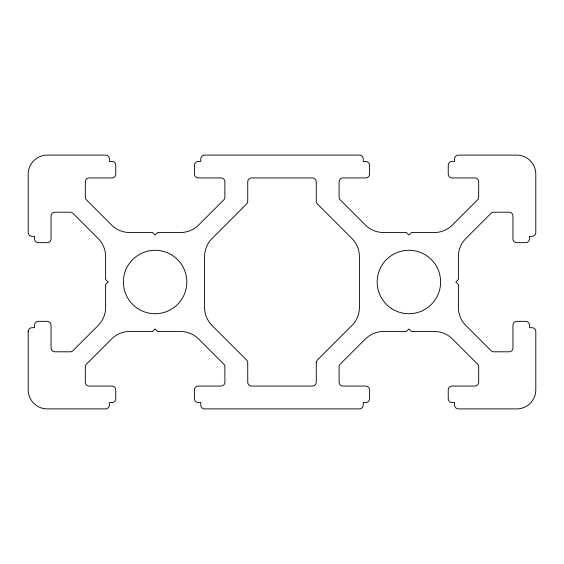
<?xml version="1.0" encoding="UTF-8"?>
<svg xmlns="http://www.w3.org/2000/svg" width="564" height="564" viewBox="0 0 564 564"><rect width="100%" height="100%" fill="white"/><g stroke="black" fill="none" stroke-linecap="round" stroke-linejoin="round"><path stroke-width="0.85" d="M28.207 331.251L28.2 389.865A19.035 19.035 0 0 0 47.235 408.9L105.609 408.9A3.807 3.807 0 0 0 109.409 405.333L109.416 402.555L111.954 402.555A3.807 3.807 0 0 0 115.761 398.748L115.761 389.865A3.807 3.807 0 0 0 111.954 386.058L89.112 386.058A3.807 3.807 0 0 1 85.305 382.251L85.305 366.833A3.807 3.807 0 0 1 86.419 364.14L111.637 338.922A25.38 25.38 0 0 1 129.579 331.491L152.562 331.491L155.1 328.953L157.638 331.491L180.621 331.491A25.38 25.38 0 0 1 198.563 338.922L223.781 364.14A3.807 3.807 0 0 1 224.895 366.833L224.895 382.251A3.807 3.807 0 0 1 221.088 386.058L198.246 386.058A3.807 3.807 0 0 0 194.439 389.865L194.439 398.748A3.807 3.807 0 0 0 198.246 402.555L200.784 402.555L200.784 405.093A3.807 3.807 0 0 0 204.591 408.9L359.409 408.9A3.807 3.807 0 0 0 363.216 405.093L363.216 402.555L365.754 402.555A3.807 3.807 0 0 0 369.554 398.988L369.561 389.865A3.807 3.807 0 0 0 365.994 386.065L342.912 386.058A3.807 3.807 0 0 1 339.105 382.251L339.105 366.833A3.807 3.807 0 0 1 340.219 364.14L365.437 338.922A25.38 25.38 0 0 1 383.379 331.491L406.362 331.491L408.9 328.953L411.438 331.491L434.421 331.491A25.38 25.38 0 0 1 452.363 338.922L477.581 364.14A3.807 3.807 0 0 1 478.695 366.833L478.695 382.251A3.807 3.807 0 0 1 474.888 386.058L452.046 386.058A3.807 3.807 0 0 0 448.239 389.865L448.239 398.748A3.807 3.807 0 0 0 451.806 402.548L454.584 402.555L454.584 405.093A3.807 3.807 0 0 0 458.151 408.893L516.765 408.9A19.035 19.035 0 0 0 535.8 389.865L535.8 331.491A3.807 3.807 0 0 0 532.233 327.691L529.455 327.684L529.455 325.146A3.807 3.807 0 0 0 525.648 321.339L516.765 321.339A3.807 3.807 0 0 0 512.958 325.146L512.958 347.988A3.807 3.807 0 0 1 509.151 351.795L493.733 351.795A3.807 3.807 0 0 1 491.04 350.681L465.822 325.463A25.38 25.38 0 0 1 458.391 307.521L458.391 284.538L455.853 282L458.391 279.462L458.391 256.479A25.38 25.38 0 0 1 465.822 238.537L491.04 213.319A3.807 3.807 0 0 1 493.733 212.205L509.151 212.205A3.807 3.807 0 0 1 512.958 216.012L512.958 238.854A3.807 3.807 0 0 0 516.765 242.661L525.648 242.661A3.807 3.807 0 0 0 529.455 238.854L529.455 236.316L531.993 236.316A3.807 3.807 0 0 0 535.793 232.749L535.8 174.135A19.035 19.035 0 0 0 516.765 155.1L458.391 155.1A3.807 3.807 0 0 0 454.591 158.667L454.584 161.445L452.046 161.445A3.807 3.807 0 0 0 448.239 165.252L448.239 174.135A3.807 3.807 0 0 0 452.046 177.942L474.888 177.942A3.807 3.807 0 0 1 478.695 181.749L478.695 197.167A3.807 3.807 0 0 1 477.581 199.86L452.363 225.078A25.38 25.38 0 0 1 434.421 232.509L411.438 232.509L408.9 235.047L406.362 232.509L383.379 232.509A25.38 25.38 0 0 1 365.437 225.078L340.219 199.86A3.807 3.807 0 0 1 339.105 197.167L339.105 181.749A3.807 3.807 0 0 1 342.912 177.942L365.754 177.942A3.807 3.807 0 0 0 369.554 174.375L369.561 165.252A3.807 3.807 0 0 0 365.994 161.452L363.216 161.445L363.216 158.907A3.807 3.807 0 0 0 359.409 155.1L204.591 155.1A3.807 3.807 0 0 0 200.784 158.907L200.784 161.445L198.246 161.445A3.807 3.807 0 0 0 194.439 165.252L194.439 174.135A3.807 3.807 0 0 0 198.246 177.942L221.088 177.942A3.807 3.807 0 0 1 224.895 181.749L224.895 197.167A3.807 3.807 0 0 1 223.781 199.86L198.563 225.078A25.38 25.38 0 0 1 180.621 232.509L157.638 232.509L155.1 235.047L152.562 232.509L129.579 232.509A25.38 25.38 0 0 1 111.637 225.078L86.419 199.86A3.807 3.807 0 0 1 85.305 197.167L85.305 181.749A3.807 3.807 0 0 1 89.112 177.942L111.954 177.942A3.807 3.807 0 0 0 115.761 174.135L115.761 165.252A3.807 3.807 0 0 0 111.954 161.445L109.416 161.445L109.416 158.907A3.807 3.807 0 0 0 105.849 155.107L47.235 155.1A19.035 19.035 0 0 0 28.2 174.135L28.2 232.509A3.807 3.807 0 0 0 31.767 236.309L34.545 236.316L34.545 238.854A3.807 3.807 0 0 0 38.352 242.661L47.235 242.661A3.807 3.807 0 0 0 51.042 238.854L51.042 216.012A3.807 3.807 0 0 1 54.849 212.205L70.267 212.205A3.807 3.807 0 0 1 72.96 213.319L98.178 238.537A25.38 25.38 0 0 1 105.609 256.479L105.609 279.462L108.147 282L105.609 284.538L105.609 307.521A25.38 25.38 0 0 1 98.178 325.463L72.96 350.681A3.807 3.807 0 0 1 70.267 351.795L54.849 351.795A3.807 3.807 0 0 1 51.042 347.988L51.042 325.146A3.807 3.807 0 0 0 47.235 321.339L38.352 321.339A3.807 3.807 0 0 0 34.545 325.146L34.545 327.684L32.007 327.684A3.807 3.807 0 0 0 28.207 331.251M316.27 362.525L316.263 382.251A3.807 3.807 0 0 1 312.456 386.058L251.544 386.058A3.807 3.807 0 0 1 247.737 382.251L247.737 362.751A3.807 3.807 0 0 0 246.623 360.065L212.022 325.463A25.38 25.38 0 0 1 204.591 307.521L204.591 256.479A25.38 25.38 0 0 1 212.022 238.537L246.623 203.935A3.807 3.807 0 0 0 247.737 201.249L247.737 181.749A3.807 3.807 0 0 1 251.544 177.942L312.456 177.942A3.807 3.807 0 0 1 316.263 181.749L316.263 201.249A3.807 3.807 0 0 0 317.377 203.935L351.978 238.537A25.38 25.38 0 0 1 359.409 256.479L359.409 307.521A25.38 25.38 0 0 1 351.978 325.463L317.377 360.065A3.807 3.807 0 0 0 316.27 362.525M137.475 308.381A31.725 31.725 0 0 0 186.754 284.073A31.725 31.725 0 0 0 141.07 253.546A31.725 31.725 0 0 0 137.475 308.381M391.275 308.381A31.725 31.725 0 0 0 440.554 284.073A31.725 31.725 0 0 0 394.87 253.546A31.725 31.725 0 0 0 391.275 308.381"/></g></svg>
